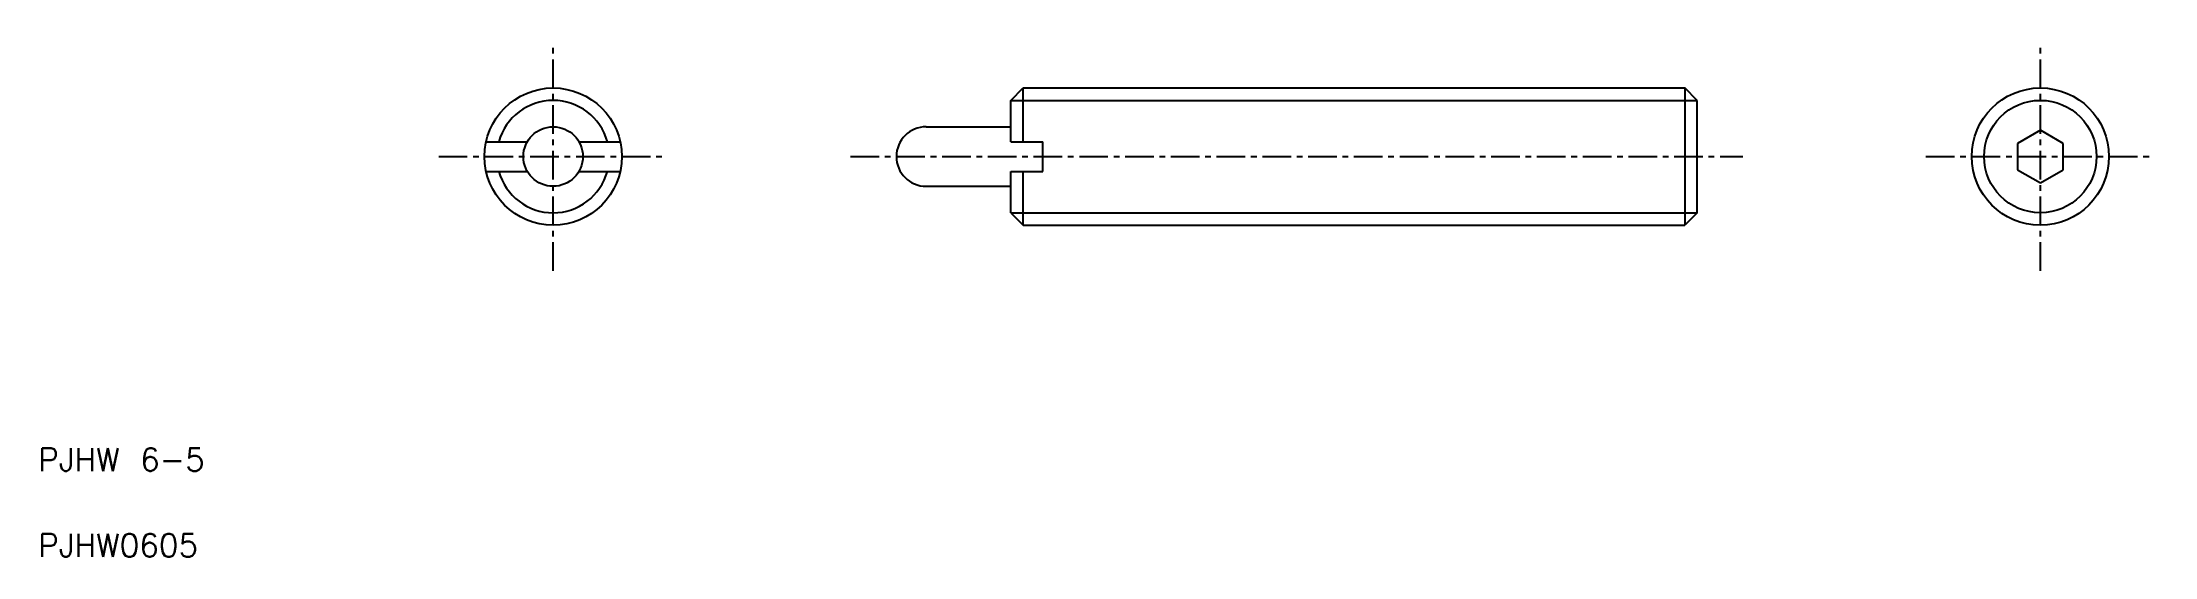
# Model space of a CAD drawing. Extents: x 2.7 to 95, y 2.5 to 25.
import ezdxf

# ---------------------------------------------------------------- set-up
doc = ezdxf.new("R2010")
doc.units = 0
doc.linetypes.add('CENTER', pattern=[2, 1.25, -0.25, 0.25, -0.25])
doc.layers.get('0').update_dxf_attribs({"linetype": 'CONTINUOUS'})
doc.layers.add('CENTER', color=1, linetype='CENTER')
doc.styles.get("Standard").update_dxf_attribs({"font": 'txt.shx', "bigfont": 'bigfont.shx'})

msp = doc.modelspace()

# ---------------------------------------------------------------- linework, layer by layer
at = {"color": 7, "linetype": 'CONTINUOUS'}
for p, q in [((45, 22.458), (45.542, 23)), ((45, 20.65), (45, 22.458)), ((45.542, 23), (74.458, 23)), ((45.542, 20.65), (45.542, 23)), ((74.458, 23), (74.458, 17)), ((75, 22.458), (74.458, 23)), ((75, 17.541), (75, 22.458)), ((41.3, 21.3), (45, 21.3)), ((22.071, 20.65), (23.874, 20.65)), ((26.126, 20.65), (27.929, 20.65)), ((45, 20.65), (46.4, 20.65)), ((46.4, 19.35), (46.4, 20.65)), ((90, 21.155), (89, 20.577)), ((89, 20.577), (89, 19.423)), ((91, 20.577), (90, 21.155)), ((91, 19.423), (91, 20.577)), ((89, 19.423), (90, 18.845)), ((90, 18.845), (91, 19.423)), ((22.071, 19.35), (23.874, 19.35)), ((26.126, 19.35), (27.929, 19.35)), ((41.3, 18.7), (45, 18.7)), ((45, 19.35), (46.4, 19.35)), ((45, 17.541), (45, 19.35)), ((45.542, 17), (45.542, 19.35)), ((45, 17.541), (45.542, 17)), ((45.542, 17), (74.458, 17)), ((75, 17.541), (74.458, 17))]:
    msp.add_line(p, q, dxfattribs=at)
at = {"color": 3, "linetype": 'CONTINUOUS'}
for p, q in [((45, 22.458), (75, 22.458)), ((45, 17.541), (75, 17.541))]:
    msp.add_line(p, q, dxfattribs=at)
at = {"color": 7, "linetype": 'CONTINUOUS'}
for centre, radius in [((25, 20), 3), ((90, 20), 3), ((25, 20), 1.3)]:
    msp.add_circle(centre, radius, dxfattribs=at)
at = {"color": 3, "linetype": 'CONTINUOUS'}
msp.add_circle((90, 20), 2.458, dxfattribs=at)
for start, end in [(15.33064, 164.66936), (195.33064, 344.66936)]:
    msp.add_arc((25, 20), 2.458, start, end, dxfattribs=at)
at = {"color": 7, "linetype": 'CONTINUOUS'}
msp.add_arc((41.3, 20), 1.3, 90, 270, dxfattribs=at)
at = {"layer": 'CENTER', "color": 1, "linetype": 'CENTER'}
for p, q in [((25, 15), (25, 25)), ((90, 15), (90, 25)), ((20, 20), (30, 20)), ((38, 20), (77, 20)), ((85, 20), (95, 20))]:
    msp.add_line(p, q, dxfattribs=at)

# ---------------------------------------------------------------- texts
at = {"color": 7, "linetype": 'CONTINUOUS'}
for s, p in [('PJHW 6-5', (2.5, 6.25)), ('PJHW0605', (2.5, 2.5))]:
    msp.add_text(s, height=1, dxfattribs=at).set_placement(p)

doc.saveas('drawing.dxf')
